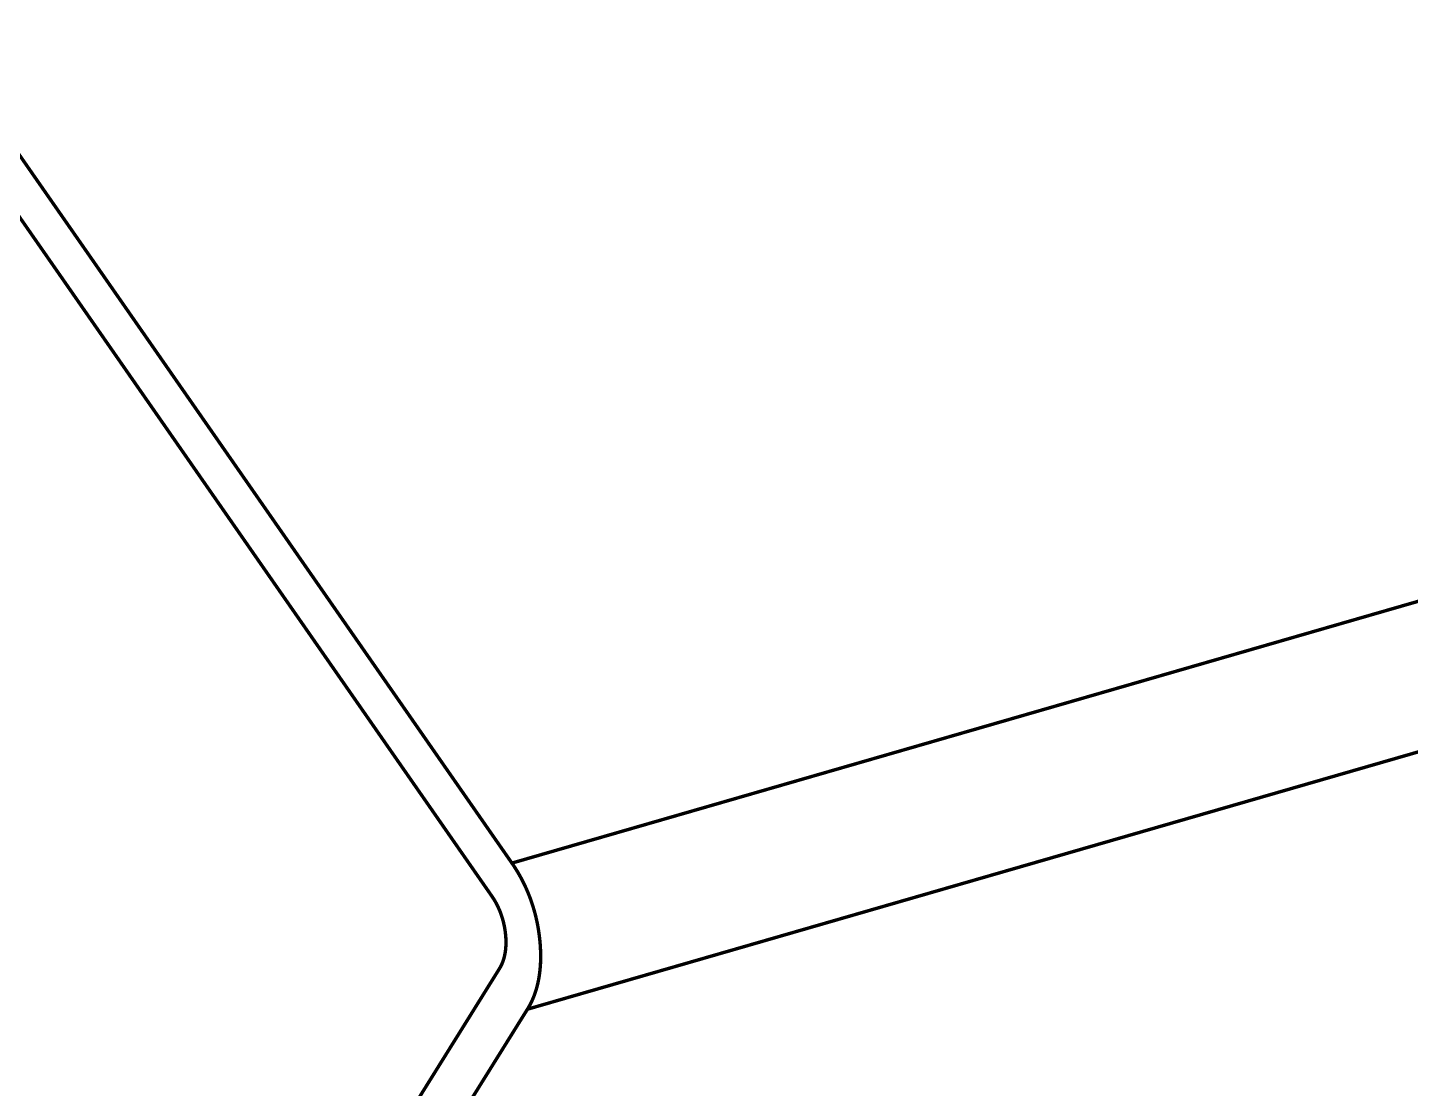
# Model space of a CAD drawing. Header units: millimetres. Extents: x 235 to 830, y 272 to 692.
# Drawn here: x 568.99 to 574.19, y 410.44 to 414.43 of the extents above; entities that cross this region are included whole.
import ezdxf

# ---------------------------------------------------------------- set-up
doc = ezdxf.new("R2010")
doc.units = ezdxf.units.MM
doc.layers.add('Mechanical1', color=6, linetype='Continuous')

msp = doc.modelspace()

# ---------------------------------------------------------------- linework, layer by layer
at = {"layer": 'Mechanical1', "const_width": 0.0127}
for points in [[(561.4722, 424.7197), (570.8133, 411.2874)], [(561.3958, 424.5971), (570.7369, 411.1647)], [(570.8133, 411.2874), (578.8555, 413.6108)], [(570.8716, 410.7385), (578.9138, 413.0619)], [(570.7892, 411.022), (570.7894, 411.0193)], [(570.7894, 411.0193), (570.7896, 411.0173)], [(570.7896, 411.0173), (570.7898, 411.0152)], [(570.7898, 411.0152), (570.79, 411.0132)], [(570.79, 411.0132), (570.7901, 411.0114)], [(570.7901, 411.0114), (570.7902, 411.0096)], [(570.7902, 411.0096), (570.7904, 411.0078)], [(570.7904, 411.0078), (570.7905, 411.0061)], [(570.7905, 411.0061), (570.7906, 411.0043)], [(570.7906, 411.0043), (570.7906, 411.0025)], [(570.7906, 411.0025), (570.7907, 411.0007)], [(570.7876, 410.9488), (570.7878, 410.9503)], [(570.7878, 410.9503), (570.7881, 410.9517)], [(570.7881, 410.9517), (570.7883, 410.9532)], [(570.7883, 410.9532), (570.7885, 410.9546)], [(570.7885, 410.9546), (570.7887, 410.956)], [(570.7887, 410.956), (570.7889, 410.9575)], [(570.7889, 410.9575), (570.7891, 410.9589)], [(570.7891, 410.9589), (570.7893, 410.9604)], [(570.7893, 410.9604), (570.7895, 410.9618)], [(570.7895, 410.9618), (570.7896, 410.9633)], [(570.7896, 410.9633), (570.7898, 410.9648)], [(570.7898, 410.9648), (570.7899, 410.9662)], [(570.7899, 410.9662), (570.79, 410.9677)], [(570.79, 410.9677), (570.7901, 410.9691)], [(570.7901, 410.9691), (570.7903, 410.9706)], [(570.7903, 410.9706), (570.7904, 410.9721)], [(570.7904, 410.9721), (570.7905, 410.9735)], [(570.7905, 410.9735), (570.7905, 410.975)], [(570.7905, 410.975), (570.7906, 410.9765)], [(570.7907, 410.978), (570.7908, 410.9794)], [(570.7906, 410.9765), (570.7907, 410.978)], [(570.7907, 411.0007), (570.7908, 410.999)], [(570.7908, 410.999), (570.7908, 410.9972)], [(570.7908, 410.9794), (570.7908, 410.9809)], [(570.7908, 410.9972), (570.7909, 410.9954)], [(570.7909, 410.9954), (570.7909, 410.9936)], [(570.7909, 410.9839), (570.7909, 410.9853)], [(570.7908, 410.9824), (570.7909, 410.9839)], [(570.7908, 410.9809), (570.7908, 410.9824)], [(570.7909, 410.9936), (570.7909, 410.9919)], [(570.7909, 410.9919), (570.7909, 410.9901)], [(570.7909, 410.9883), (570.7909, 410.9901)], [(570.7909, 410.9868), (570.7909, 410.9883)], [(570.7909, 410.9853), (570.7909, 410.9868)], [(570.9181, 410.9984), (570.9185, 410.9943)], [(570.9185, 410.9943), (570.9189, 410.9901)], [(570.9189, 410.9901), (570.9192, 410.986)], [(570.9192, 410.986), (570.9195, 410.9825)], [(570.9195, 410.9825), (570.9198, 410.9789)], [(570.9198, 410.9789), (570.92, 410.9754)], [(570.92, 410.9754), (570.9203, 410.9718)], [(570.9203, 410.9718), (570.9205, 410.9683)], [(570.9205, 410.9683), (570.9206, 410.9647)], [(570.9206, 410.9647), (570.9208, 410.9612)], [(570.9208, 410.9612), (570.9209, 410.9576)], [(570.9209, 410.9576), (570.9211, 410.9541)], [(570.9211, 410.9541), (570.9212, 410.9505)], [(570.9212, 410.9505), (570.9212, 410.947)], [(570.7698, 410.8967), (570.7709, 410.8987)], [(570.7709, 410.8987), (570.7719, 410.9005)], [(570.7719, 410.9005), (570.7727, 410.9022)], [(570.7727, 410.9022), (570.7736, 410.904)], [(570.7736, 410.904), (570.7745, 410.9058)], [(570.7745, 410.9058), (570.7753, 410.9076)], [(570.7753, 410.9076), (570.776, 410.9092)], [(570.776, 410.9092), (570.7767, 410.9108)], [(570.7767, 410.9108), (570.7773, 410.9124)], [(570.7773, 410.9124), (570.7779, 410.914)], [(570.7779, 410.914), (570.7786, 410.9156)], [(570.7786, 410.9156), (570.7792, 410.9172)], [(570.7792, 410.9172), (570.7798, 410.9188)], [(570.7798, 410.9188), (570.7803, 410.9204)], [(570.7803, 410.9204), (570.7809, 410.922)], [(570.7809, 410.922), (570.7814, 410.9236)], [(570.7814, 410.9236), (570.7819, 410.925)], [(570.7819, 410.925), (570.7823, 410.9264)], [(570.7823, 410.9264), (570.7827, 410.9278)], [(570.7827, 410.9278), (570.7831, 410.9291)], [(570.7831, 410.9291), (570.7835, 410.9305)], [(570.7835, 410.9305), (570.7839, 410.9319)], [(570.7839, 410.9319), (570.7842, 410.9333)], [(570.7842, 410.9333), (570.7846, 410.9347)], [(570.7846, 410.9347), (570.7849, 410.9361)], [(570.7849, 410.9361), (570.7853, 410.9375)], [(570.7853, 410.9375), (570.7856, 410.9389)], [(570.7856, 410.9389), (570.7859, 410.9403)], [(570.7859, 410.9403), (570.7862, 410.9417)], [(570.7862, 410.9417), (570.7865, 410.9431)], [(570.7865, 410.9431), (570.7868, 410.9446)], [(570.7868, 410.9446), (570.7871, 410.946)], [(570.7871, 410.946), (570.7873, 410.9474)], [(570.7873, 410.9474), (570.7876, 410.9488)], [(570.9198, 410.8974), (570.92, 410.9003)], [(570.92, 410.9003), (570.9202, 410.9033)], [(570.9202, 410.9033), (570.9204, 410.9062)], [(570.9204, 410.9062), (570.9206, 410.9091)], [(570.9206, 410.9091), (570.9207, 410.9121)], [(570.9207, 410.9121), (570.9209, 410.915)], [(570.9209, 410.915), (570.921, 410.918)], [(570.921, 410.918), (570.9211, 410.9209)], [(570.9211, 410.9209), (570.9212, 410.9239)], [(570.9212, 410.9239), (570.9212, 410.9268)], [(570.9212, 410.947), (570.9213, 410.9434)], [(570.9213, 410.9434), (570.9213, 410.9399)], [(570.9213, 410.9298), (570.9213, 410.9328)], [(570.9212, 410.9268), (570.9213, 410.9298)], [(570.9213, 410.9399), (570.9213, 410.9363)], [(570.9213, 410.9328), (570.9213, 410.9363)], [(569.3912, 408.6827), (570.7661, 410.8903)], [(570.7687, 410.8947), (570.7698, 410.8967)], [(570.9127, 410.8454), (570.9133, 410.8482)], [(570.9133, 410.8482), (570.9138, 410.8511)], [(570.9138, 410.8511), (570.9143, 410.8539)], [(570.9143, 410.8539), (570.9148, 410.8568)], [(570.9148, 410.8568), (570.9153, 410.8596)], [(570.9153, 410.8596), (570.9158, 410.8625)], [(570.9158, 410.8625), (570.9162, 410.8654)], [(570.9162, 410.8654), (570.9166, 410.8683)], [(570.9166, 410.8683), (570.917, 410.8712)], [(570.917, 410.8712), (570.9174, 410.8741)], [(570.9174, 410.8741), (570.9178, 410.877)], [(570.9178, 410.877), (570.9181, 410.8799)], [(570.9181, 410.8799), (570.9185, 410.8828)], [(570.9185, 410.8828), (570.9188, 410.8857)], [(570.9188, 410.8857), (570.9191, 410.8886)], [(570.9191, 410.8886), (570.9193, 410.8915)], [(570.9193, 410.8915), (570.9196, 410.8945)], [(570.9196, 410.8945), (570.9198, 410.8974)], [(570.8982, 410.7933), (570.8993, 410.7965)], [(570.8993, 410.7965), (570.9005, 410.7998)], [(570.9005, 410.7998), (570.9016, 410.803)], [(570.9016, 410.803), (570.9026, 410.8063)], [(570.9026, 410.8063), (570.9035, 410.809)], [(570.9035, 410.809), (570.9043, 410.8118)], [(570.9043, 410.8118), (570.9052, 410.8145)], [(570.9052, 410.8145), (570.9059, 410.8173)], [(570.9059, 410.8173), (570.9067, 410.8201)], [(570.9067, 410.8201), (570.9075, 410.8229)], [(570.9075, 410.8229), (570.9082, 410.8256)], [(570.9082, 410.8256), (570.9089, 410.8284)], [(570.9089, 410.8284), (570.9096, 410.8312)], [(570.9096, 410.8312), (570.9103, 410.834)], [(570.9103, 410.834), (570.9109, 410.8369)], [(570.9109, 410.8369), (570.9115, 410.8397)], [(570.9115, 410.8397), (570.9121, 410.8425)], [(570.9121, 410.8425), (570.9127, 410.8454)], [(570.8772, 410.7478), (570.8794, 410.7518)], [(570.8794, 410.7518), (570.8816, 410.7558)], [(570.8816, 410.7558), (570.8837, 410.7599)], [(570.8837, 410.7599), (570.8855, 410.7634)], [(570.8855, 410.7634), (570.8872, 410.767)], [(570.8872, 410.767), (570.8889, 410.7706)], [(570.8889, 410.7706), (570.8905, 410.7743)], [(570.8905, 410.7743), (570.8919, 410.7774)], [(570.8919, 410.7774), (570.8932, 410.7806)], [(570.8932, 410.7806), (570.8945, 410.7837)], [(570.8945, 410.7837), (570.8958, 410.7869)], [(570.8958, 410.7869), (570.897, 410.7901)], [(570.897, 410.7901), (570.8982, 410.7933)], [(569.4967, 408.5309), (570.8716, 410.7385)]]:
    msp.add_lwpolyline(points, dxfattribs=at)
at = {"layer": 'Mechanical1', "const_width": 0.00635}
for points in [[(570.8101, 411.2874, 1), (570.8165, 411.2874, 1)], [(570.8101, 411.2874, 1), (570.8165, 411.2874, 1)], [(570.8101, 411.2874, 1), (570.8165, 411.2874, 1)], [(570.8222, 411.2693, 1), (570.8285, 411.2693, 1)], [(570.8222, 411.2693, 1), (570.8285, 411.2693, 1)], [(570.8344, 411.2493, 1), (570.8408, 411.2493, 1)], [(570.8344, 411.2493, 1), (570.8408, 411.2493, 1)], [(570.845, 411.2304, 1), (570.8514, 411.2304, 1)], [(570.845, 411.2304, 1), (570.8514, 411.2304, 1)], [(570.8544, 411.2121, 1), (570.8608, 411.2121, 1)], [(570.8544, 411.2121, 1), (570.8608, 411.2121, 1)], [(570.7338, 411.1647, 1), (570.7401, 411.1647, 1)], [(570.7338, 411.1647, 1), (570.7401, 411.1647, 1)], [(570.8627, 411.1945, 1), (570.8691, 411.1945, 1)], [(570.8627, 411.1945, 1), (570.8691, 411.1945, 1)], [(570.8703, 411.1771, 1), (570.8766, 411.1771, 1)], [(570.8703, 411.1771, 1), (570.8766, 411.1771, 1)], [(570.8772, 411.1595, 1), (570.8836, 411.1595, 1)], [(570.8772, 411.1595, 1), (570.8836, 411.1595, 1)], [(570.7412, 411.1535, 1), (570.7475, 411.1535, 1)], [(570.7412, 411.1535, 1), (570.7475, 411.1535, 1)], [(570.7472, 411.1435, 1), (570.7535, 411.1435, 1)], [(570.7472, 411.1435, 1), (570.7535, 411.1435, 1)], [(570.7524, 411.134, 1), (570.7588, 411.134, 1)], [(570.7524, 411.134, 1), (570.7588, 411.134, 1)], [(570.757, 411.1248, 1), (570.7634, 411.1248, 1)], [(570.757, 411.1248, 1), (570.7634, 411.1248, 1)], [(570.7612, 411.1157, 1), (570.7676, 411.1157, 1)], [(570.7612, 411.1156, 1), (570.7676, 411.1156, 1)], [(570.765, 411.1067, 1), (570.7714, 411.1067, 1)], [(570.765, 411.1067, 1), (570.7714, 411.1067, 1)], [(570.8835, 411.1421, 1), (570.8898, 411.1421, 1)], [(570.8835, 411.1421, 1), (570.8898, 411.1421, 1)], [(570.8892, 411.1246, 1), (570.8956, 411.1246, 1)], [(570.8892, 411.1246, 1), (570.8956, 411.1246, 1)], [(570.8945, 411.1068, 1), (570.9008, 411.1068, 1)], [(570.8945, 411.1068, 1), (570.9008, 411.1068, 1)], [(570.7684, 411.0978, 1), (570.7748, 411.0978, 1)], [(570.7684, 411.0978, 1), (570.7748, 411.0978, 1)], [(570.7716, 411.0888, 1), (570.7779, 411.0888, 1)], [(570.7715, 411.0888, 1), (570.7779, 411.0888, 1)], [(570.7744, 411.0797, 1), (570.7808, 411.0797, 1)], [(570.7744, 411.0797, 1), (570.7808, 411.0797, 1)], [(570.777, 411.0705, 1), (570.7834, 411.0705, 1)], [(570.777, 411.0705, 1), (570.7834, 411.0705, 1)], [(570.7793, 411.0612, 1), (570.7857, 411.0612, 1)], [(570.7793, 411.0612, 1), (570.7857, 411.0612, 1)], [(570.8992, 411.0889, 1), (570.9056, 411.0889, 1)], [(570.8992, 411.0889, 1), (570.9056, 411.0889, 1)], [(570.9034, 411.0708, 1), (570.9098, 411.0708, 1)], [(570.9034, 411.0708, 1), (570.9098, 411.0708, 1)], [(570.7814, 411.0518, 1), (570.7877, 411.0518, 1)], [(570.7814, 411.0518, 1), (570.7877, 411.0518, 1)], [(570.7832, 411.0421, 1), (570.7895, 411.0421, 1)], [(570.7832, 411.0421, 1), (570.7895, 411.0421, 1)], [(570.7847, 411.0322, 1), (570.7911, 411.0322, 1)], [(570.7847, 411.0322, 1), (570.7911, 411.0322, 1)], [(570.786, 411.022, 1), (570.7923, 411.022, 1)], [(570.786, 411.022, 1), (570.7923, 411.022, 1)], [(570.7862, 411.0193, 1), (570.7926, 411.0193, 1)], [(570.7862, 411.0193, 1), (570.7926, 411.0193, 1)], [(570.7864, 411.0173, 1), (570.7928, 411.0173, 1)], [(570.7864, 411.0173, 1), (570.7928, 411.0173, 1)], [(570.7866, 411.0152, 1), (570.793, 411.0152, 1)], [(570.7866, 411.0152, 1), (570.793, 411.0152, 1)], [(570.7868, 411.0132, 1), (570.7932, 411.0132, 1)], [(570.7868, 411.0132, 1), (570.7932, 411.0132, 1)], [(570.7869, 411.0114, 1), (570.7933, 411.0114, 1)], [(570.7869, 411.0114, 1), (570.7933, 411.0114, 1)], [(570.7871, 411.0096, 1), (570.7934, 411.0096, 1)], [(570.7871, 411.0096, 1), (570.7934, 411.0096, 1)], [(570.7872, 411.0078, 1), (570.7935, 411.0078, 1)], [(570.7872, 411.0078, 1), (570.7935, 411.0078, 1)], [(570.7873, 411.0061, 1), (570.7936, 411.0061, 1)], [(570.7873, 411.0061, 1), (570.7936, 411.0061, 1)], [(570.7874, 411.0043, 1), (570.7937, 411.0043, 1)], [(570.7874, 411.0043, 1), (570.7937, 411.0043, 1)], [(570.7875, 411.0025, 1), (570.7938, 411.0025, 1)], [(570.7875, 411.0025, 1), (570.7938, 411.0025, 1)], [(570.9071, 411.0524, 1), (570.9135, 411.0524, 1)], [(570.9071, 411.0524, 1), (570.9135, 411.0524, 1)], [(570.9104, 411.0334, 1), (570.9167, 411.0334, 1)], [(570.9104, 411.0334, 1), (570.9167, 411.0334, 1)], [(570.7847, 410.9503, 1), (570.791, 410.9503, 1)], [(570.7847, 410.9503, 1), (570.791, 410.9503, 1)], [(570.7849, 410.9517, 1), (570.7913, 410.9517, 1)], [(570.7849, 410.9517, 1), (570.7913, 410.9517, 1)], [(570.7851, 410.9532, 1), (570.7915, 410.9532, 1)], [(570.7851, 410.9532, 1), (570.7915, 410.9532, 1)], [(570.7853, 410.9546, 1), (570.7917, 410.9546, 1)], [(570.7853, 410.9546, 1), (570.7917, 410.9546, 1)], [(570.7855, 410.956, 1), (570.7919, 410.956, 1)], [(570.7855, 410.956, 1), (570.7919, 410.956, 1)], [(570.7857, 410.9575, 1), (570.7921, 410.9575, 1)], [(570.7857, 410.9575, 1), (570.7921, 410.9575, 1)], [(570.7859, 410.9589, 1), (570.7923, 410.9589, 1)], [(570.7859, 410.9589, 1), (570.7923, 410.9589, 1)], [(570.7861, 410.9604, 1), (570.7925, 410.9604, 1)], [(570.7861, 410.9604, 1), (570.7925, 410.9604, 1)], [(570.7863, 410.9618, 1), (570.7926, 410.9618, 1)], [(570.7863, 410.9618, 1), (570.7926, 410.9618, 1)], [(570.7864, 410.9633, 1), (570.7928, 410.9633, 1)], [(570.7864, 410.9633, 1), (570.7928, 410.9633, 1)], [(570.7866, 410.9648, 1), (570.7929, 410.9648, 1)], [(570.7866, 410.9648, 1), (570.7929, 410.9648, 1)], [(570.7867, 410.9662, 1), (570.7931, 410.9662, 1)], [(570.7867, 410.9662, 1), (570.7931, 410.9662, 1)], [(570.7869, 410.9677, 1), (570.7932, 410.9677, 1)], [(570.7869, 410.9677, 1), (570.7932, 410.9677, 1)], [(570.787, 410.9691, 1), (570.7933, 410.9691, 1)], [(570.787, 410.9691, 1), (570.7933, 410.9691, 1)], [(570.7871, 410.9706, 1), (570.7934, 410.9706, 1)], [(570.7871, 410.9706, 1), (570.7934, 410.9706, 1)], [(570.7872, 410.9721, 1), (570.7935, 410.9721, 1)], [(570.7872, 410.9721, 1), (570.7935, 410.9721, 1)], [(570.7873, 410.9735, 1), (570.7936, 410.9735, 1)], [(570.7873, 410.9735, 1), (570.7936, 410.9735, 1)], [(570.7874, 410.975, 1), (570.7937, 410.975, 1)], [(570.7874, 410.975, 1), (570.7937, 410.975, 1)], [(570.7875, 410.978, 1), (570.7939, 410.978, 1)], [(570.7875, 410.978, 1), (570.7939, 410.978, 1)], [(570.7875, 410.9765, 1), (570.7938, 410.9765, 1)], [(570.7875, 410.9765, 1), (570.7938, 410.9765, 1)], [(570.7875, 411.0007, 1), (570.7939, 411.0007, 1)], [(570.7875, 411.0007, 1), (570.7939, 411.0007, 1)], [(570.7876, 410.999, 1), (570.794, 410.999, 1)], [(570.7876, 410.999, 1), (570.794, 410.999, 1)], [(570.7876, 410.9794, 1), (570.7939, 410.9794, 1)], [(570.7876, 410.9794, 1), (570.7939, 410.9794, 1)], [(570.7877, 410.9972, 1), (570.794, 410.9972, 1)], [(570.7877, 410.9972, 1), (570.794, 410.9972, 1)], [(570.7877, 410.9954, 1), (570.7941, 410.9954, 1)], [(570.7877, 410.9954, 1), (570.7941, 410.9954, 1)], [(570.7877, 410.9839, 1), (570.7941, 410.9839, 1)], [(570.7877, 410.9839, 1), (570.7941, 410.9839, 1)], [(570.7877, 410.9824, 1), (570.794, 410.9824, 1)], [(570.7877, 410.9824, 1), (570.794, 410.9824, 1)], [(570.7876, 410.9809, 1), (570.794, 410.9809, 1)], [(570.7876, 410.9809, 1), (570.794, 410.9809, 1)], [(570.7877, 410.9936, 1), (570.7941, 410.9936, 1)], [(570.7877, 410.9936, 1), (570.7941, 410.9936, 1)], [(570.7878, 410.9919, 1), (570.7941, 410.9919, 1)], [(570.7878, 410.9919, 1), (570.7941, 410.9919, 1)], [(570.7878, 410.9901, 1), (570.7941, 410.9901, 1)], [(570.7878, 410.9901, 1), (570.7941, 410.9901, 1)], [(570.7878, 410.9883, 1), (570.7941, 410.9883, 1)], [(570.7878, 410.9883, 1), (570.7941, 410.9883, 1)], [(570.7878, 410.9868, 1), (570.7941, 410.9868, 1)], [(570.7878, 410.9868, 1), (570.7941, 410.9868, 1)], [(570.7877, 410.9853, 1), (570.7941, 410.9853, 1)], [(570.7877, 410.9853, 1), (570.7941, 410.9853, 1)], [(570.9149, 410.9984, 1), (570.9213, 410.9984, 1)], [(570.9149, 410.9984, 1), (570.9213, 410.9984, 1)], [(570.9153, 410.9943, 1), (570.9217, 410.9943, 1)], [(570.9153, 410.9943, 1), (570.9217, 410.9943, 1)], [(570.9157, 410.9901, 1), (570.9221, 410.9901, 1)], [(570.9157, 410.9901, 1), (570.9221, 410.9901, 1)], [(570.9161, 410.986, 1), (570.9224, 410.986, 1)], [(570.9161, 410.986, 1), (570.9224, 410.986, 1)], [(570.9163, 410.9825, 1), (570.9227, 410.9825, 1)], [(570.9163, 410.9825, 1), (570.9227, 410.9825, 1)], [(570.9166, 410.9789, 1), (570.923, 410.9789, 1)], [(570.9166, 410.9789, 1), (570.923, 410.9789, 1)], [(570.9169, 410.9754, 1), (570.9232, 410.9754, 1)], [(570.9169, 410.9754, 1), (570.9232, 410.9754, 1)], [(570.9171, 410.9718, 1), (570.9234, 410.9718, 1)], [(570.9171, 410.9718, 1), (570.9234, 410.9718, 1)], [(570.9173, 410.9683, 1), (570.9236, 410.9683, 1)], [(570.9173, 410.9683, 1), (570.9236, 410.9683, 1)], [(570.9175, 410.9647, 1), (570.9238, 410.9647, 1)], [(570.9175, 410.9647, 1), (570.9238, 410.9647, 1)], [(570.9176, 410.9612, 1), (570.924, 410.9612, 1)], [(570.9176, 410.9612, 1), (570.924, 410.9612, 1)], [(570.9178, 410.9576, 1), (570.9241, 410.9576, 1)], [(570.9178, 410.9576, 1), (570.9241, 410.9576, 1)], [(570.9179, 410.9541, 1), (570.9242, 410.9541, 1)], [(570.9179, 410.9541, 1), (570.9242, 410.9541, 1)], [(570.918, 410.9505, 1), (570.9243, 410.9505, 1)], [(570.918, 410.9505, 1), (570.9243, 410.9505, 1)], [(570.7678, 410.8987, 1), (570.7741, 410.8987, 1)], [(570.7678, 410.8987, 1), (570.7741, 410.8987, 1)], [(570.7687, 410.9005, 1), (570.775, 410.9005, 1)], [(570.7687, 410.9005, 1), (570.775, 410.9005, 1)], [(570.7696, 410.9022, 1), (570.7759, 410.9022, 1)], [(570.7696, 410.9022, 1), (570.7759, 410.9022, 1)], [(570.7704, 410.904, 1), (570.7768, 410.904, 1)], [(570.7704, 410.904, 1), (570.7768, 410.904, 1)], [(570.7713, 410.9058, 1), (570.7776, 410.9058, 1)], [(570.7713, 410.9058, 1), (570.7776, 410.9058, 1)], [(570.7721, 410.9076, 1), (570.7785, 410.9076, 1)], [(570.7721, 410.9076, 1), (570.7785, 410.9076, 1)], [(570.7728, 410.9092, 1), (570.7792, 410.9092, 1)], [(570.7728, 410.9092, 1), (570.7792, 410.9092, 1)], [(570.7735, 410.9108, 1), (570.7798, 410.9108, 1)], [(570.7735, 410.9108, 1), (570.7798, 410.9108, 1)], [(570.7741, 410.9124, 1), (570.7805, 410.9124, 1)], [(570.7741, 410.9124, 1), (570.7805, 410.9124, 1)], [(570.7748, 410.914, 1), (570.7811, 410.914, 1)], [(570.7748, 410.914, 1), (570.7811, 410.914, 1)], [(570.7754, 410.9156, 1), (570.7817, 410.9156, 1)], [(570.7754, 410.9156, 1), (570.7817, 410.9156, 1)], [(570.776, 410.9172, 1), (570.7823, 410.9172, 1)], [(570.776, 410.9172, 1), (570.7823, 410.9172, 1)], [(570.7766, 410.9188, 1), (570.7829, 410.9188, 1)], [(570.7766, 410.9188, 1), (570.7829, 410.9188, 1)], [(570.7772, 410.9204, 1), (570.7835, 410.9204, 1)], [(570.7772, 410.9204, 1), (570.7835, 410.9204, 1)], [(570.7777, 410.922, 1), (570.7841, 410.922, 1)], [(570.7777, 410.922, 1), (570.7841, 410.922, 1)], [(570.7782, 410.9236, 1), (570.7846, 410.9236, 1)], [(570.7782, 410.9236, 1), (570.7846, 410.9236, 1)], [(570.7787, 410.925, 1), (570.785, 410.925, 1)], [(570.7787, 410.925, 1), (570.785, 410.925, 1)], [(570.7791, 410.9264, 1), (570.7855, 410.9264, 1)], [(570.7791, 410.9264, 1), (570.7855, 410.9264, 1)], [(570.7795, 410.9278, 1), (570.7859, 410.9278, 1)], [(570.7795, 410.9278, 1), (570.7859, 410.9278, 1)], [(570.7799, 410.9291, 1), (570.7863, 410.9291, 1)], [(570.7799, 410.9291, 1), (570.7863, 410.9291, 1)], [(570.7803, 410.9305, 1), (570.7867, 410.9305, 1)], [(570.7803, 410.9305, 1), (570.7867, 410.9305, 1)], [(570.7807, 410.9319, 1), (570.787, 410.9319, 1)], [(570.7807, 410.9319, 1), (570.787, 410.9319, 1)], [(570.7811, 410.9333, 1), (570.7874, 410.9333, 1)], [(570.7811, 410.9333, 1), (570.7874, 410.9333, 1)], [(570.7814, 410.9347, 1), (570.7878, 410.9347, 1)], [(570.7814, 410.9347, 1), (570.7878, 410.9347, 1)], [(570.7818, 410.9361, 1), (570.7881, 410.9361, 1)], [(570.7818, 410.9361, 1), (570.7881, 410.9361, 1)], [(570.7821, 410.9375, 1), (570.7884, 410.9375, 1)], [(570.7821, 410.9375, 1), (570.7884, 410.9375, 1)], [(570.7824, 410.9389, 1), (570.7888, 410.9389, 1)], [(570.7824, 410.9389, 1), (570.7888, 410.9389, 1)], [(570.7827, 410.9403, 1), (570.7891, 410.9403, 1)], [(570.7827, 410.9403, 1), (570.7891, 410.9403, 1)], [(570.783, 410.9417, 1), (570.7894, 410.9417, 1)], [(570.783, 410.9417, 1), (570.7894, 410.9417, 1)], [(570.7833, 410.9431, 1), (570.7897, 410.9431, 1)], [(570.7833, 410.9431, 1), (570.7897, 410.9431, 1)], [(570.7836, 410.9446, 1), (570.79, 410.9446, 1)], [(570.7836, 410.9446, 1), (570.79, 410.9446, 1)], [(570.7839, 410.946, 1), (570.7903, 410.946, 1)], [(570.7839, 410.946, 1), (570.7903, 410.946, 1)], [(570.7842, 410.9474, 1), (570.7905, 410.9474, 1)], [(570.7842, 410.9474, 1), (570.7905, 410.9474, 1)], [(570.7844, 410.9488, 1), (570.7908, 410.9488, 1)], [(570.7844, 410.9488, 1), (570.7908, 410.9488, 1)], [(570.9169, 410.9003, 1), (570.9232, 410.9003, 1)], [(570.9169, 410.9003, 1), (570.9232, 410.9003, 1)], [(570.9171, 410.9033, 1), (570.9234, 410.9033, 1)], [(570.9171, 410.9033, 1), (570.9234, 410.9033, 1)], [(570.9173, 410.9062, 1), (570.9236, 410.9062, 1)], [(570.9173, 410.9062, 1), (570.9236, 410.9062, 1)], [(570.9174, 410.9091, 1), (570.9238, 410.9091, 1)], [(570.9174, 410.9091, 1), (570.9238, 410.9091, 1)], [(570.9176, 410.9121, 1), (570.9239, 410.9121, 1)], [(570.9176, 410.9121, 1), (570.9239, 410.9121, 1)], [(570.9177, 410.915, 1), (570.924, 410.915, 1)], [(570.9177, 410.915, 1), (570.924, 410.915, 1)], [(570.9178, 410.918, 1), (570.9242, 410.918, 1)], [(570.9178, 410.918, 1), (570.9242, 410.918, 1)], [(570.9179, 410.9209, 1), (570.9243, 410.9209, 1)], [(570.9179, 410.9209, 1), (570.9243, 410.9209, 1)], [(570.918, 410.9239, 1), (570.9243, 410.9239, 1)], [(570.918, 410.9239, 1), (570.9243, 410.9239, 1)], [(570.9181, 410.947, 1), (570.9244, 410.947, 1)], [(570.9181, 410.947, 1), (570.9244, 410.947, 1)], [(570.9181, 410.9434, 1), (570.9245, 410.9434, 1)], [(570.9181, 410.9434, 1), (570.9245, 410.9434, 1)], [(570.9181, 410.9298, 1), (570.9244, 410.9298, 1)], [(570.9181, 410.9298, 1), (570.9244, 410.9298, 1)], [(570.9181, 410.9268, 1), (570.9244, 410.9268, 1)], [(570.9181, 410.9268, 1), (570.9244, 410.9268, 1)], [(570.9181, 410.9399, 1), (570.9245, 410.9399, 1)], [(570.9181, 410.9399, 1), (570.9245, 410.9399, 1)], [(570.9181, 410.9363, 1), (570.9245, 410.9363, 1)], [(570.9181, 410.9363, 1), (570.9245, 410.9363, 1)], [(570.9181, 410.9328, 1), (570.9245, 410.9328, 1)], [(570.9181, 410.9328, 1), (570.9245, 410.9328, 1)], [(570.7629, 410.8903, 1), (570.7693, 410.8903, 1)], [(570.7629, 410.8903, 1), (570.7693, 410.8903, 1)], [(570.7643, 410.8925, 1), (570.7706, 410.8925, 1)], [(570.7643, 410.8925, 1), (570.7706, 410.8925, 1)], [(570.7656, 410.8947, 1), (570.7719, 410.8947, 1)], [(570.7656, 410.8947, 1), (570.7719, 410.8947, 1)], [(570.7667, 410.8967, 1), (570.773, 410.8967, 1)], [(570.7667, 410.8967, 1), (570.773, 410.8967, 1)], [(570.9101, 410.8482, 1), (570.9164, 410.8482, 1)], [(570.9101, 410.8482, 1), (570.9164, 410.8482, 1)], [(570.9106, 410.8511, 1), (570.917, 410.8511, 1)], [(570.9106, 410.8511, 1), (570.917, 410.8511, 1)], [(570.9112, 410.8539, 1), (570.9175, 410.8539, 1)], [(570.9112, 410.8539, 1), (570.9175, 410.8539, 1)], [(570.9117, 410.8568, 1), (570.918, 410.8568, 1)], [(570.9117, 410.8568, 1), (570.918, 410.8568, 1)], [(570.9121, 410.8596, 1), (570.9185, 410.8596, 1)], [(570.9121, 410.8596, 1), (570.9185, 410.8596, 1)], [(570.9126, 410.8625, 1), (570.919, 410.8625, 1)], [(570.9126, 410.8625, 1), (570.919, 410.8625, 1)], [(570.913, 410.8654, 1), (570.9194, 410.8654, 1)], [(570.913, 410.8654, 1), (570.9194, 410.8654, 1)], [(570.9135, 410.8683, 1), (570.9198, 410.8683, 1)], [(570.9135, 410.8683, 1), (570.9198, 410.8683, 1)], [(570.9139, 410.8712, 1), (570.9202, 410.8712, 1)], [(570.9139, 410.8712, 1), (570.9202, 410.8712, 1)], [(570.9143, 410.8741, 1), (570.9206, 410.8741, 1)], [(570.9143, 410.8741, 1), (570.9206, 410.8741, 1)], [(570.9146, 410.877, 1), (570.921, 410.877, 1)], [(570.9146, 410.877, 1), (570.921, 410.877, 1)], [(570.915, 410.8799, 1), (570.9213, 410.8799, 1)], [(570.915, 410.8799, 1), (570.9213, 410.8799, 1)], [(570.9153, 410.8828, 1), (570.9216, 410.8828, 1)], [(570.9153, 410.8828, 1), (570.9216, 410.8828, 1)], [(570.9156, 410.8857, 1), (570.9219, 410.8857, 1)], [(570.9156, 410.8857, 1), (570.9219, 410.8857, 1)], [(570.9159, 410.8886, 1), (570.9222, 410.8886, 1)], [(570.9159, 410.8886, 1), (570.9222, 410.8886, 1)], [(570.9162, 410.8915, 1), (570.9225, 410.8915, 1)], [(570.9162, 410.8915, 1), (570.9225, 410.8915, 1)], [(570.9164, 410.8945, 1), (570.9228, 410.8945, 1)], [(570.9164, 410.8945, 1), (570.9228, 410.8945, 1)], [(570.9167, 410.8974, 1), (570.923, 410.8974, 1)], [(570.9167, 410.8974, 1), (570.923, 410.8974, 1)], [(570.8962, 410.7965, 1), (570.9025, 410.7965, 1)], [(570.8962, 410.7965, 1), (570.9025, 410.7965, 1)], [(570.8973, 410.7998, 1), (570.9037, 410.7998, 1)], [(570.8973, 410.7998, 1), (570.9037, 410.7998, 1)], [(570.8984, 410.803, 1), (570.9047, 410.803, 1)], [(570.8984, 410.803, 1), (570.9047, 410.803, 1)], [(570.8995, 410.8063, 1), (570.9058, 410.8063, 1)], [(570.8995, 410.8063, 1), (570.9058, 410.8063, 1)], [(570.9003, 410.809, 1), (570.9067, 410.809, 1)], [(570.9003, 410.809, 1), (570.9067, 410.809, 1)], [(570.9012, 410.8118, 1), (570.9075, 410.8118, 1)], [(570.9012, 410.8118, 1), (570.9075, 410.8118, 1)], [(570.902, 410.8145, 1), (570.9083, 410.8145, 1)], [(570.902, 410.8145, 1), (570.9083, 410.8145, 1)], [(570.9028, 410.8173, 1), (570.9091, 410.8173, 1)], [(570.9028, 410.8173, 1), (570.9091, 410.8173, 1)], [(570.9035, 410.8201, 1), (570.9099, 410.8201, 1)], [(570.9035, 410.8201, 1), (570.9099, 410.8201, 1)], [(570.9043, 410.8229, 1), (570.9106, 410.8229, 1)], [(570.9043, 410.8229, 1), (570.9106, 410.8229, 1)], [(570.905, 410.8256, 1), (570.9114, 410.8256, 1)], [(570.905, 410.8256, 1), (570.9114, 410.8256, 1)], [(570.9057, 410.8284, 1), (570.9121, 410.8284, 1)], [(570.9057, 410.8284, 1), (570.9121, 410.8284, 1)], [(570.9064, 410.8312, 1), (570.9128, 410.8312, 1)], [(570.9064, 410.8312, 1), (570.9128, 410.8312, 1)], [(570.9071, 410.834, 1), (570.9134, 410.834, 1)], [(570.9071, 410.834, 1), (570.9134, 410.834, 1)], [(570.9077, 410.8369, 1), (570.9141, 410.8369, 1)], [(570.9077, 410.8369, 1), (570.9141, 410.8369, 1)], [(570.9084, 410.8397, 1), (570.9147, 410.8397, 1)], [(570.9084, 410.8397, 1), (570.9147, 410.8397, 1)], [(570.909, 410.8425, 1), (570.9153, 410.8425, 1)], [(570.909, 410.8425, 1), (570.9153, 410.8425, 1)], [(570.9095, 410.8454, 1), (570.9159, 410.8454, 1)], [(570.9095, 410.8454, 1), (570.9159, 410.8454, 1)], [(570.8714, 410.7434, 1), (570.8778, 410.7434, 1)], [(570.8714, 410.7434, 1), (570.8778, 410.7434, 1)], [(570.874, 410.7478, 1), (570.8804, 410.7478, 1)], [(570.874, 410.7478, 1), (570.8804, 410.7478, 1)], [(570.8762, 410.7518, 1), (570.8826, 410.7518, 1)], [(570.8762, 410.7518, 1), (570.8826, 410.7518, 1)], [(570.8784, 410.7558, 1), (570.8848, 410.7558, 1)], [(570.8784, 410.7558, 1), (570.8848, 410.7558, 1)], [(570.8805, 410.7599, 1), (570.8868, 410.7599, 1)], [(570.8805, 410.7599, 1), (570.8868, 410.7599, 1)], [(570.8823, 410.7634, 1), (570.8886, 410.7634, 1)], [(570.8823, 410.7634, 1), (570.8886, 410.7634, 1)], [(570.884, 410.767, 1), (570.8904, 410.767, 1)], [(570.884, 410.767, 1), (570.8904, 410.767, 1)], [(570.8857, 410.7706, 1), (570.892, 410.7706, 1)], [(570.8857, 410.7706, 1), (570.892, 410.7706, 1)], [(570.8873, 410.7743, 1), (570.8937, 410.7743, 1)], [(570.8873, 410.7743, 1), (570.8937, 410.7743, 1)], [(570.8887, 410.7774, 1), (570.8951, 410.7774, 1)], [(570.8887, 410.7774, 1), (570.8951, 410.7774, 1)], [(570.89, 410.7806, 1), (570.8964, 410.7806, 1)], [(570.89, 410.7806, 1), (570.8964, 410.7806, 1)], [(570.8913, 410.7837, 1), (570.8977, 410.7837, 1)], [(570.8913, 410.7837, 1), (570.8977, 410.7837, 1)], [(570.8926, 410.7869, 1), (570.8989, 410.7869, 1)], [(570.8926, 410.7869, 1), (570.8989, 410.7869, 1)], [(570.8938, 410.7901, 1), (570.9002, 410.7901, 1)], [(570.8938, 410.7901, 1), (570.9002, 410.7901, 1)], [(570.895, 410.7933, 1), (570.9014, 410.7933, 1)], [(570.895, 410.7933, 1), (570.9014, 410.7933, 1)], [(570.8685, 410.7385, 1), (570.8748, 410.7385, 1)], [(570.8685, 410.7385, 1), (570.8748, 410.7385, 1)], [(570.8685, 410.7385, 1), (570.8748, 410.7385, 1)]]:
    msp.add_lwpolyline(points, format="xyb", close=True, dxfattribs=at)
at = {"layer": 'Mechanical1', "const_width": 0.0127}
for points in [[(570.8133, 411.2874, -0.009483), (570.8254, 411.2693)], [(570.8254, 411.2693, -0.010136), (570.8376, 411.2493)], [(570.8376, 411.2493, -0.009304), (570.8482, 411.2304)], [(570.8482, 411.2304, -0.008733), (570.8576, 411.2121)], [(570.8576, 411.2121, -0.008175), (570.8659, 411.1945)], [(570.7369, 411.1647, -0.011705), (570.7443, 411.1535)], [(570.8659, 411.1945, -0.007868), (570.8734, 411.1771)], [(570.8734, 411.1771, -0.007803), (570.8804, 411.1595)], [(570.8804, 411.1595, -0.007506), (570.8867, 411.1421)], [(570.7443, 411.1535, -0.010105), (570.7504, 411.1435)], [(570.7504, 411.1435, -0.009276), (570.7556, 411.134)], [(570.7556, 411.134, -0.008708), (570.7602, 411.1248)], [(570.7602, 411.1248, -0.008392), (570.7644, 411.1156)], [(570.7644, 411.1157, -0.008083), (570.7682, 411.1067)], [(570.7682, 411.1067, -0.007781), (570.7716, 411.0978)], [(570.8867, 411.1421, -0.007448), (570.8924, 411.1246)], [(570.8924, 411.1246, -0.007391), (570.8977, 411.1068)], [(570.8977, 411.1068, -0.007337), (570.9024, 411.0889)], [(570.7716, 411.0978, -0.007719), (570.7747, 411.0888)], [(570.7747, 411.0888, -0.007659), (570.7776, 411.0797)], [(570.7776, 411.0797, -0.007602), (570.7802, 411.0705)], [(570.7802, 411.0705, -0.007546), (570.7825, 411.0612)], [(570.7825, 411.0612, -0.007493), (570.7845, 411.0518)], [(570.9024, 411.0889, -0.007284), (570.9066, 411.0708)], [(570.9066, 411.0708, -0.007234), (570.9103, 411.0524)], [(570.7845, 411.0518, -0.007667), (570.7864, 411.0421)], [(570.7864, 411.0421, -0.007616), (570.7879, 411.0322)], [(570.7879, 411.0322, -0.007791), (570.7892, 411.022)], [(570.9103, 411.0524, -0.007411), (570.9136, 411.0334)], [(570.9136, 411.0334, -0.013355), (570.9181, 410.9984)], [(570.7674, 410.8925, -0.00465), (570.7661, 410.8903)], [(570.7687, 410.8947, -0.004597), (570.7674, 410.8925)], [(570.8746, 410.7434, -0.005167), (570.8716, 410.7385)], [(570.8772, 410.7478, -0.004594), (570.8746, 410.7434)]]:
    msp.add_lwpolyline(points, format="xyb", dxfattribs=at)

doc.saveas('drawing.dxf')
